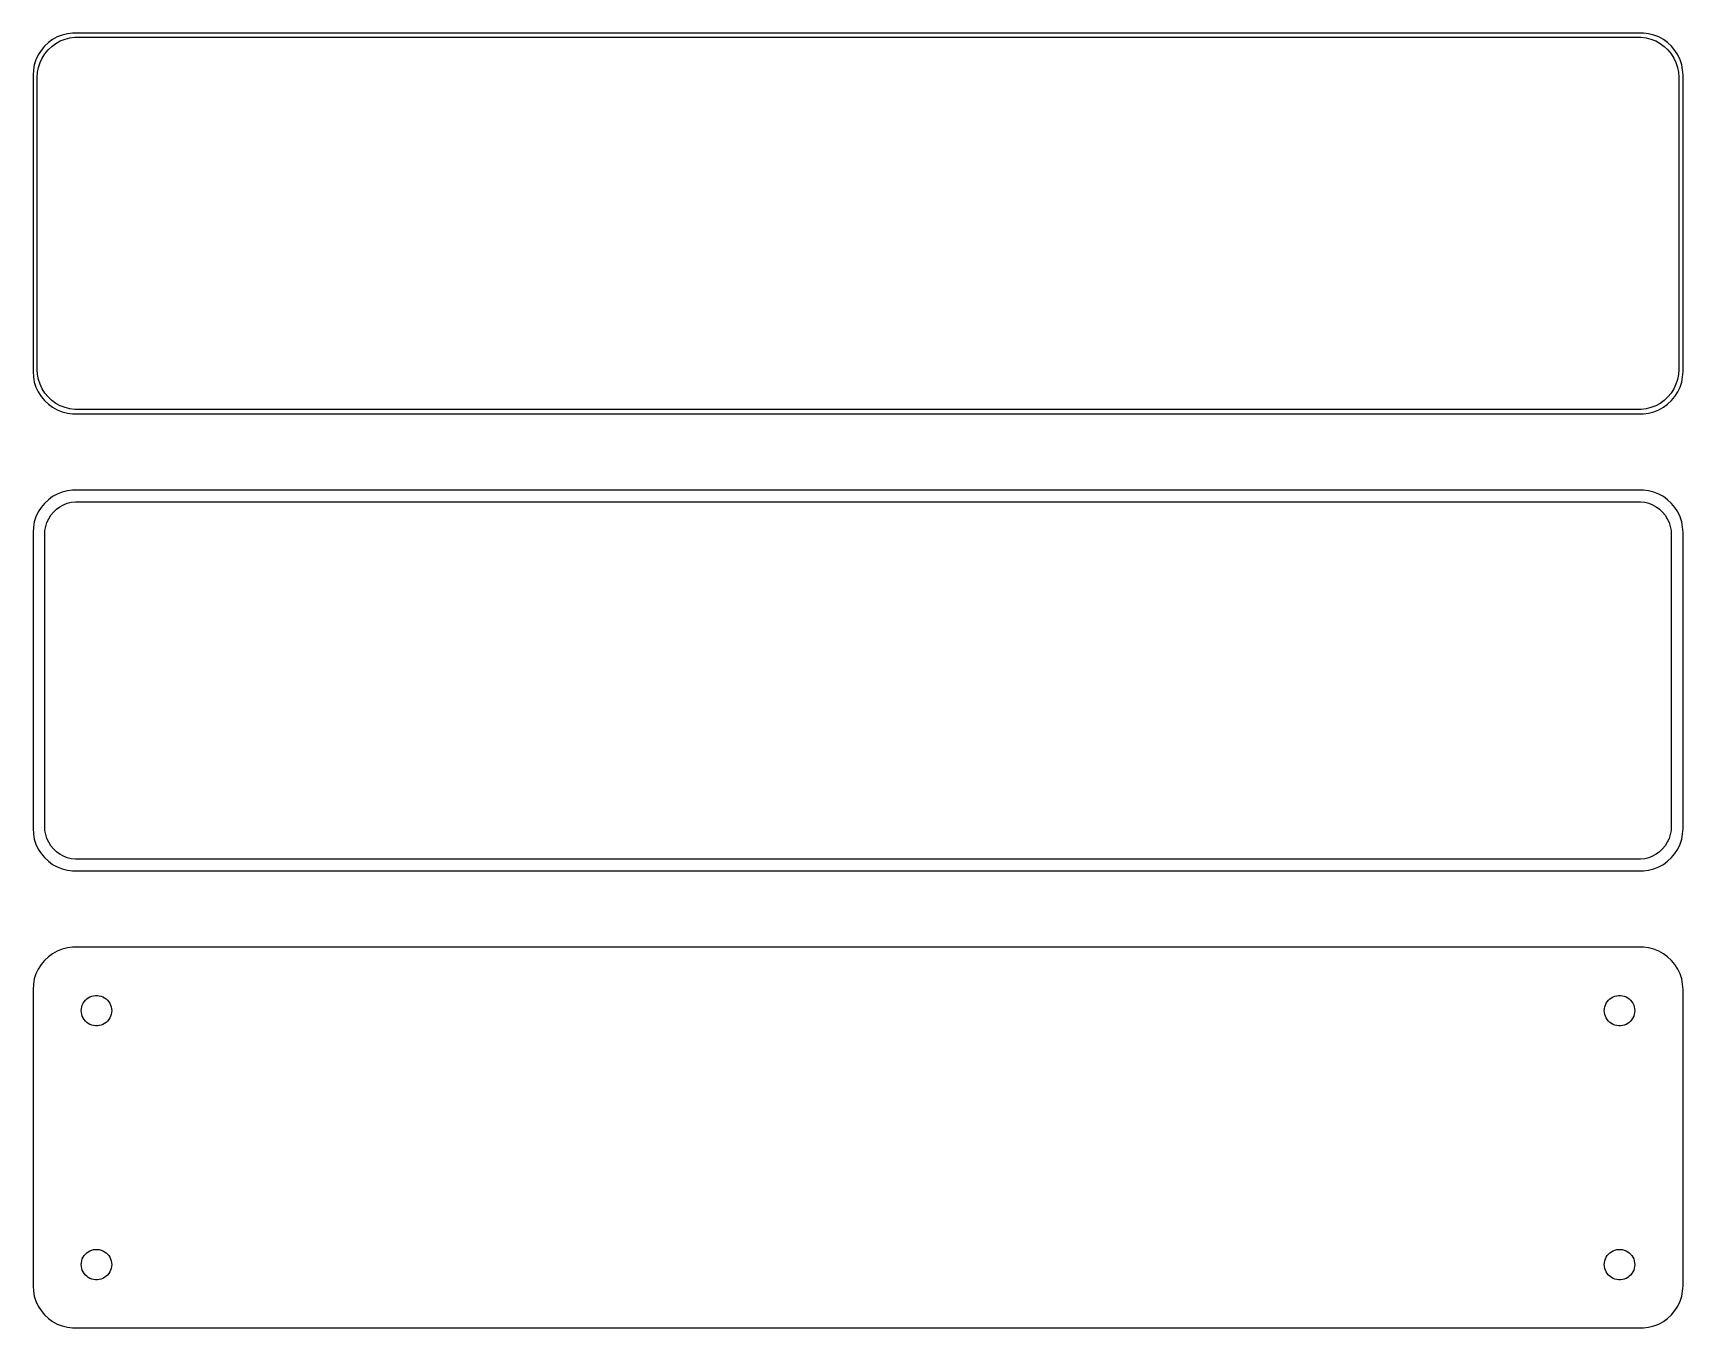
# Model space of a CAD drawing. Header units: metres. Extents: x -98 to 98, y 86 to 238.
import ezdxf

# ---------------------------------------------------------------- set-up
doc = ezdxf.new("R2010")
doc.units = ezdxf.units.M

msp = doc.modelspace()

# ---------------------------------------------------------------- linework, layer by layer
for p, q in [((-94.6289, 238.024), (-95.1791, 237.722)), ((-94.0451, 238.255), (-94.6289, 238.024)), ((-93.4369, 238.411), (-94.0451, 238.255)), ((-93.7178, 237.768), (-93.1401, 237.916)), ((-92.8139, 238.49), (-93.4369, 238.411)), ((-93.1401, 237.916), (-92.5482, 237.991)), ((92.8139, 238.49), (-92.8139, 238.49)), ((-92.5482, 237.991), (92.5482, 237.991)), ((92.5482, 237.991), (93.1401, 237.916)), ((93.4369, 238.411), (92.8139, 238.49)), ((93.1401, 237.916), (93.7178, 237.768)), ((94.0451, 238.255), (93.4369, 238.411)), ((94.6289, 238.024), (94.0451, 238.255)), ((95.1791, 237.722), (94.6289, 238.024)), ((-96.5451, 236.439), (-96.8815, 235.909)), ((-96.1448, 236.923), (-96.5451, 236.439)), ((-96.4125, 235.538), (-96.0928, 236.042)), ((-95.6871, 237.353), (-96.1448, 236.923)), ((-96.0928, 236.042), (-95.7126, 236.502)), ((-95.7126, 236.502), (-95.2778, 236.91)), ((-95.1791, 237.722), (-95.6871, 237.353)), ((-95.2778, 236.91), (-94.7952, 237.261)), ((-94.7952, 237.261), (-94.2724, 237.548)), ((-94.2724, 237.548), (-93.7178, 237.768)), ((93.7178, 237.768), (94.2724, 237.548)), ((94.2724, 237.548), (94.7952, 237.261)), ((94.7952, 237.261), (95.2778, 236.91)), ((95.6871, 237.353), (95.1791, 237.722)), ((95.2778, 236.91), (95.7126, 236.502)), ((96.1448, 236.923), (95.6871, 237.353)), ((95.7126, 236.502), (96.0928, 236.042)), ((96.0928, 236.042), (96.4125, 235.538)), ((96.5451, 236.439), (96.1448, 236.923)), ((96.8815, 235.909), (96.5451, 236.439)), ((-97.4606, 234.127), (-97.5, 233.5)), ((-97.3429, 234.743), (-97.4606, 234.127)), ((-97.1489, 235.341), (-97.3429, 234.743)), ((-96.8815, 235.909), (-97.1489, 235.341)), ((-96.9625, 233.845), (-96.8508, 234.431)), ((-96.8508, 234.431), (-96.6664, 234.999)), ((-96.6664, 234.999), (-96.4125, 235.538)), ((96.4125, 235.538), (96.6664, 234.999)), ((96.6664, 234.999), (96.8508, 234.431)), ((96.8508, 234.431), (96.9625, 233.845)), ((97.1489, 235.341), (96.8815, 235.909)), ((97.3429, 234.743), (97.1489, 235.341)), ((97.4606, 234.127), (97.3429, 234.743)), ((97.5, 233.5), (97.4606, 234.127)), ((-97.5, 233.5), (-97.5, 198.5)), ((-97, 233.25), (-96.9625, 233.845)), ((-97, 198.75), (-97, 233.25)), ((96.9625, 233.845), (97, 233.25)), ((97, 233.25), (97, 198.75)), ((97.5, 198.5), (97.5, 233.5)), ((-97.5, 198.5), (-97.4606, 197.873)), ((-97.4606, 197.873), (-97.3429, 197.257)), ((-97.3429, 197.257), (-97.1489, 196.659)), ((-96.9625, 198.155), (-97, 198.75)), ((-96.8508, 197.569), (-96.9625, 198.155)), ((-96.6664, 197.001), (-96.8508, 197.569)), ((-96.4125, 196.462), (-96.6664, 197.001)), ((96.6664, 197.001), (96.4125, 196.462)), ((96.8508, 197.569), (96.6664, 197.001)), ((96.9625, 198.155), (96.8508, 197.569)), ((97, 198.75), (96.9625, 198.155)), ((97.1489, 196.659), (97.3429, 197.257)), ((97.3429, 197.257), (97.4606, 197.873)), ((97.4606, 197.873), (97.5, 198.5)), ((-97.1489, 196.659), (-96.8815, 196.091)), ((-96.8815, 196.091), (-96.5451, 195.561)), ((-96.5451, 195.561), (-96.1448, 195.077)), ((-96.0928, 195.958), (-96.4125, 196.462)), ((-96.1448, 195.077), (-95.6871, 194.647)), ((-95.7126, 195.498), (-96.0928, 195.958)), ((-95.2778, 195.09), (-95.7126, 195.498)), ((-94.7952, 194.739), (-95.2778, 195.09)), ((95.2778, 195.09), (94.7952, 194.739)), ((95.7126, 195.498), (95.2778, 195.09)), ((95.6871, 194.647), (96.1448, 195.077)), ((96.0928, 195.958), (95.7126, 195.498)), ((96.4125, 196.462), (96.0928, 195.958)), ((96.1448, 195.077), (96.5451, 195.561)), ((96.5451, 195.561), (96.8815, 196.091)), ((96.8815, 196.091), (97.1489, 196.659)), ((-95.6871, 194.647), (-95.1791, 194.278)), ((-95.1791, 194.278), (-94.6289, 193.976)), ((-94.2724, 194.452), (-94.7952, 194.739)), ((-94.6289, 193.976), (-94.0451, 193.745)), ((-93.7178, 194.232), (-94.2724, 194.452)), ((-94.0451, 193.745), (-93.4369, 193.589)), ((-93.1401, 194.084), (-93.7178, 194.232)), ((-93.4369, 193.589), (-92.8139, 193.51)), ((-92.5482, 194.009), (-93.1401, 194.084)), ((-92.8139, 193.51), (92.8139, 193.51)), ((92.5482, 194.009), (-92.5482, 194.009)), ((93.1401, 194.084), (92.5482, 194.009)), ((92.8139, 193.51), (93.4369, 193.589)), ((93.7178, 194.232), (93.1401, 194.084)), ((93.4369, 193.589), (94.0451, 193.745)), ((94.2724, 194.452), (93.7178, 194.232)), ((94.0451, 193.745), (94.6289, 193.976)), ((94.7952, 194.739), (94.2724, 194.452)), ((94.6289, 193.976), (95.1791, 194.278)), ((95.1791, 194.278), (95.6871, 194.647)), ((-95.6871, 183.353), (-96.1448, 182.923)), ((-95.1791, 183.722), (-95.6871, 183.353)), ((-94.6289, 184.024), (-95.1791, 183.722)), ((-94.0451, 184.255), (-94.6289, 184.024)), ((-93.4369, 184.411), (-94.0451, 184.255)), ((-92.8139, 184.49), (-93.4369, 184.411)), ((92.8139, 184.49), (-92.8139, 184.49)), ((93.4369, 184.411), (92.8139, 184.49)), ((94.0451, 184.255), (93.4369, 184.411)), ((94.6289, 184.024), (94.0451, 184.255)), ((95.1791, 183.722), (94.6289, 184.024)), ((95.6871, 183.353), (95.1791, 183.722)), ((96.1448, 182.923), (95.6871, 183.353)), ((-96.8815, 181.909), (-97.1489, 181.341)), ((-96.5451, 182.439), (-96.8815, 181.909)), ((-96.1448, 182.923), (-96.5451, 182.439)), ((-95.6408, 181.114), (-95.3805, 181.524)), ((-95.3805, 181.524), (-95.0707, 181.899)), ((-95.0707, 181.899), (-94.7165, 182.231)), ((-94.7165, 182.231), (-94.3234, 182.517)), ((-94.3234, 182.517), (-93.8975, 182.751)), ((-93.8975, 182.751), (-93.4457, 182.93)), ((-93.4457, 182.93), (-92.9751, 183.051)), ((-92.9751, 183.051), (-92.493, 183.112)), ((-92.493, 183.112), (92.493, 183.112)), ((92.493, 183.112), (92.9751, 183.051)), ((92.9751, 183.051), (93.4457, 182.93)), ((93.4457, 182.93), (93.8975, 182.751)), ((93.8975, 182.751), (94.3234, 182.517)), ((94.3234, 182.517), (94.7165, 182.231)), ((94.7165, 182.231), (95.0707, 181.899)), ((95.0707, 181.899), (95.3805, 181.524)), ((95.3805, 181.524), (95.6408, 181.114)), ((96.5451, 182.439), (96.1448, 182.923)), ((96.8815, 181.909), (96.5451, 182.439)), ((97.1489, 181.341), (96.8815, 181.909)), ((-97.4606, 180.127), (-97.5, 179.5)), ((-97.5, 179.5), (-97.5, 144.5)), ((-97.3429, 180.743), (-97.4606, 180.127)), ((-97.1489, 181.341), (-97.3429, 180.743)), ((-96.1195, 179.25), (-96.089, 179.735)), ((-96.089, 179.735), (-95.9979, 180.212)), ((-95.9979, 180.212), (-95.8477, 180.674)), ((-95.8477, 180.674), (-95.6408, 181.114)), ((95.6408, 181.114), (95.8477, 180.674)), ((95.8477, 180.674), (95.9979, 180.212)), ((95.9979, 180.212), (96.089, 179.735)), ((96.089, 179.735), (96.1195, 179.25)), ((97.3429, 180.743), (97.1489, 181.341)), ((97.4606, 180.127), (97.3429, 180.743)), ((97.5, 179.5), (97.4606, 180.127)), ((97.5, 144.5), (97.5, 179.5)), ((-96.1195, 144.75), (-96.1195, 179.25)), ((96.1195, 179.25), (96.1195, 144.75)), ((-97.5, 144.5), (-97.4606, 143.873)), ((-96.089, 144.265), (-96.1195, 144.75)), ((96.1195, 144.75), (96.089, 144.265)), ((97.4606, 143.873), (97.5, 144.5)), ((-97.4606, 143.873), (-97.3429, 143.257)), ((-97.3429, 143.257), (-97.1489, 142.659)), ((-97.1489, 142.659), (-96.8815, 142.091)), ((-95.9979, 143.788), (-96.089, 144.265)), ((-95.8477, 143.326), (-95.9979, 143.788)), ((-95.6408, 142.886), (-95.8477, 143.326)), ((-95.3805, 142.476), (-95.6408, 142.886)), ((-95.0707, 142.101), (-95.3805, 142.476)), ((95.3805, 142.476), (95.0707, 142.101)), ((95.6408, 142.886), (95.3805, 142.476)), ((95.8477, 143.326), (95.6408, 142.886)), ((95.9979, 143.788), (95.8477, 143.326)), ((96.089, 144.265), (95.9979, 143.788)), ((96.8815, 142.091), (97.1489, 142.659)), ((97.1489, 142.659), (97.3429, 143.257)), ((97.3429, 143.257), (97.4606, 143.873)), ((-96.8815, 142.091), (-96.5451, 141.561)), ((-96.5451, 141.561), (-96.1448, 141.077)), ((-96.1448, 141.077), (-95.6871, 140.647)), ((-95.6871, 140.647), (-95.1791, 140.278)), ((-94.7165, 141.769), (-95.0707, 142.101)), ((-94.3234, 141.483), (-94.7165, 141.769)), ((-93.8975, 141.249), (-94.3234, 141.483)), ((-93.4457, 141.07), (-93.8975, 141.249)), ((-92.9751, 140.949), (-93.4457, 141.07)), ((-92.493, 140.888), (-92.9751, 140.949)), ((92.493, 140.888), (-92.493, 140.888)), ((92.9751, 140.949), (92.493, 140.888)), ((93.4457, 141.07), (92.9751, 140.949)), ((93.8975, 141.249), (93.4457, 141.07)), ((94.3234, 141.483), (93.8975, 141.249)), ((94.7165, 141.769), (94.3234, 141.483)), ((95.0707, 142.101), (94.7165, 141.769)), ((95.1791, 140.278), (95.6871, 140.647)), ((95.6871, 140.647), (96.1448, 141.077)), ((96.1448, 141.077), (96.5451, 141.561)), ((96.5451, 141.561), (96.8815, 142.091)), ((-95.1791, 140.278), (-94.6289, 139.976)), ((-94.6289, 139.976), (-94.0451, 139.745)), ((-94.0451, 139.745), (-93.4369, 139.589)), ((-93.4369, 139.589), (-92.8139, 139.51)), ((-92.8139, 139.51), (92.8139, 139.51)), ((92.8139, 139.51), (93.4369, 139.589)), ((93.4369, 139.589), (94.0451, 139.745)), ((94.0451, 139.745), (94.6289, 139.976)), ((94.6289, 139.976), (95.1791, 140.278)), ((-96.1448, 128.923), (-96.5451, 128.439)), ((-95.6871, 129.353), (-96.1448, 128.923)), ((-95.1791, 129.722), (-95.6871, 129.353)), ((-94.6289, 130.024), (-95.1791, 129.722)), ((-94.0451, 130.255), (-94.6289, 130.024)), ((-93.4369, 130.411), (-94.0451, 130.255)), ((-92.8139, 130.49), (-93.4369, 130.411)), ((92.8139, 130.49), (-92.8139, 130.49)), ((93.4369, 130.411), (92.8139, 130.49)), ((94.0451, 130.255), (93.4369, 130.411)), ((94.6289, 130.024), (94.0451, 130.255)), ((95.1791, 129.722), (94.6289, 130.024)), ((95.6871, 129.353), (95.1791, 129.722)), ((96.1448, 128.923), (95.6871, 129.353)), ((96.5451, 128.439), (96.1448, 128.923)), ((-97.1489, 127.341), (-97.3429, 126.743)), ((-96.8815, 127.909), (-97.1489, 127.341)), ((-96.5451, 128.439), (-96.8815, 127.909)), ((96.8815, 127.909), (96.5451, 128.439)), ((97.1489, 127.341), (96.8815, 127.909)), ((97.3429, 126.743), (97.1489, 127.341)), ((-97.4606, 126.127), (-97.5, 125.5)), ((-97.5, 125.5), (-97.5, 90.5)), ((-97.3429, 126.743), (-97.4606, 126.127)), ((97.4606, 126.127), (97.3429, 126.743)), ((97.5, 125.5), (97.4606, 126.127)), ((97.5, 90.5), (97.5, 125.5)), ((-91.8, 123), (-91.7858, 123.226)), ((-91.7858, 122.774), (-91.8, 123)), ((-91.7858, 123.226), (-91.7434, 123.448)), ((-91.7434, 123.448), (-91.6736, 123.663)), ((-91.6736, 123.663), (-91.5773, 123.867)), ((-91.5773, 123.867), (-91.4562, 124.058)), ((-91.4562, 124.058), (-91.3121, 124.232)), ((-91.3121, 124.232), (-91.1474, 124.387)), ((-91.1474, 124.387), (-90.9645, 124.52)), ((-90.9645, 124.52), (-90.7664, 124.629)), ((-90.7664, 124.629), (-90.5562, 124.712)), ((-90.5562, 124.712), (-90.3373, 124.768)), ((-90.3373, 124.768), (-90.113, 124.796)), ((-90.113, 124.796), (-89.887, 124.796)), ((-89.887, 124.796), (-89.6627, 124.768)), ((-89.6627, 124.768), (-89.4438, 124.712)), ((-89.4438, 124.712), (-89.2336, 124.629)), ((-89.2336, 124.629), (-89.0355, 124.52)), ((-89.0355, 124.52), (-88.8526, 124.387)), ((-88.8526, 124.387), (-88.6879, 124.232)), ((-88.6879, 124.232), (-88.5438, 124.058)), ((-88.5438, 124.058), (-88.4226, 123.867)), ((-88.4226, 123.867), (-88.3264, 123.663)), ((-88.3264, 123.663), (-88.2565, 123.448)), ((-88.2565, 123.448), (-88.2142, 123.226)), ((-88.2142, 123.226), (-88.2, 123)), ((-88.2, 123), (-88.2142, 122.774)), ((88.2, 123), (88.2142, 123.226)), ((88.2142, 122.774), (88.2, 123)), ((88.2142, 123.226), (88.2565, 123.448)), ((88.2565, 123.448), (88.3264, 123.663)), ((88.3264, 123.663), (88.4226, 123.867)), ((88.4226, 123.867), (88.5438, 124.058)), ((88.5438, 124.058), (88.6879, 124.232)), ((88.6879, 124.232), (88.8526, 124.387)), ((88.8526, 124.387), (89.0355, 124.52)), ((89.0355, 124.52), (89.2336, 124.629)), ((89.2336, 124.629), (89.4438, 124.712)), ((89.4438, 124.712), (89.6627, 124.768)), ((89.6627, 124.768), (89.887, 124.796)), ((89.887, 124.796), (90.113, 124.796)), ((90.113, 124.796), (90.3373, 124.768)), ((90.3373, 124.768), (90.5562, 124.712)), ((90.5562, 124.712), (90.7664, 124.629)), ((90.7664, 124.629), (90.9645, 124.52)), ((90.9645, 124.52), (91.1474, 124.387)), ((91.1474, 124.387), (91.3121, 124.232)), ((91.3121, 124.232), (91.4562, 124.058)), ((91.4562, 124.058), (91.5773, 123.867)), ((91.5773, 123.867), (91.6736, 123.663)), ((91.6736, 123.663), (91.7434, 123.448)), ((91.7434, 123.448), (91.7858, 123.226)), ((91.7858, 123.226), (91.8, 123)), ((91.8, 123), (91.7858, 122.774)), ((-91.7434, 122.552), (-91.7858, 122.774)), ((-91.6736, 122.337), (-91.7434, 122.552)), ((-91.5773, 122.133), (-91.6736, 122.337)), ((-91.4562, 121.942), (-91.5773, 122.133)), ((-91.3121, 121.768), (-91.4562, 121.942)), ((-91.1474, 121.613), (-91.3121, 121.768)), ((-90.9645, 121.48), (-91.1474, 121.613)), ((-90.7664, 121.371), (-90.9645, 121.48)), ((-90.5562, 121.288), (-90.7664, 121.371)), ((-90.3373, 121.232), (-90.5562, 121.288)), ((-90.113, 121.204), (-90.3373, 121.232)), ((-89.887, 121.204), (-90.113, 121.204)), ((-89.6627, 121.232), (-89.887, 121.204)), ((-89.4438, 121.288), (-89.6627, 121.232)), ((-89.2336, 121.371), (-89.4438, 121.288)), ((-89.0355, 121.48), (-89.2336, 121.371)), ((-88.8526, 121.613), (-89.0355, 121.48)), ((-88.6879, 121.768), (-88.8526, 121.613)), ((-88.5438, 121.942), (-88.6879, 121.768)), ((-88.4226, 122.133), (-88.5438, 121.942)), ((-88.3264, 122.337), (-88.4226, 122.133)), ((-88.2565, 122.552), (-88.3264, 122.337)), ((-88.2142, 122.774), (-88.2565, 122.552)), ((88.2565, 122.552), (88.2142, 122.774)), ((88.3264, 122.337), (88.2565, 122.552)), ((88.4226, 122.133), (88.3264, 122.337)), ((88.5438, 121.942), (88.4226, 122.133)), ((88.6879, 121.768), (88.5438, 121.942)), ((88.8526, 121.613), (88.6879, 121.768)), ((89.0355, 121.48), (88.8526, 121.613)), ((89.2336, 121.371), (89.0355, 121.48)), ((89.4438, 121.288), (89.2336, 121.371)), ((89.6627, 121.232), (89.4438, 121.288)), ((89.887, 121.204), (89.6627, 121.232)), ((90.113, 121.204), (89.887, 121.204)), ((90.3373, 121.232), (90.113, 121.204)), ((90.5562, 121.288), (90.3373, 121.232)), ((90.7664, 121.371), (90.5562, 121.288)), ((90.9645, 121.48), (90.7664, 121.371)), ((91.1474, 121.613), (90.9645, 121.48)), ((91.3121, 121.768), (91.1474, 121.613)), ((91.4562, 121.942), (91.3121, 121.768)), ((91.5773, 122.133), (91.4562, 121.942)), ((91.6736, 122.337), (91.5773, 122.133)), ((91.7434, 122.552), (91.6736, 122.337)), ((91.7858, 122.774), (91.7434, 122.552)), ((-91.7434, 93.4476), (-91.6736, 93.6626)), ((-91.6736, 93.6626), (-91.5773, 93.8672)), ((-91.5773, 93.8672), (-91.4562, 94.058)), ((-91.4562, 94.058), (-91.3121, 94.2322)), ((-91.3121, 94.2322), (-91.1474, 94.3869)), ((-91.1474, 94.3869), (-90.9645, 94.5198)), ((-90.9645, 94.5198), (-90.7664, 94.6287)), ((-90.7664, 94.6287), (-90.5562, 94.7119)), ((-90.5562, 94.7119), (-90.3373, 94.7681)), ((-90.3373, 94.7681), (-90.113, 94.7964)), ((-90.113, 94.7964), (-89.887, 94.7964)), ((-89.887, 94.7964), (-89.6627, 94.7681)), ((-89.6627, 94.7681), (-89.4438, 94.7119)), ((-89.4438, 94.7119), (-89.2336, 94.6287)), ((-89.2336, 94.6287), (-89.0355, 94.5198)), ((-89.0355, 94.5198), (-88.8526, 94.3869)), ((-88.8526, 94.3869), (-88.6879, 94.2322)), ((-88.6879, 94.2322), (-88.5438, 94.058)), ((-88.5438, 94.058), (-88.4226, 93.8672)), ((-88.4226, 93.8672), (-88.3264, 93.6626)), ((-88.3264, 93.6626), (-88.2565, 93.4476)), ((88.2565, 93.4476), (88.3264, 93.6626)), ((88.3264, 93.6626), (88.4226, 93.8672)), ((88.4226, 93.8672), (88.5438, 94.058)), ((88.5438, 94.058), (88.6879, 94.2322)), ((88.6879, 94.2322), (88.8526, 94.3869)), ((88.8526, 94.3869), (89.0355, 94.5198)), ((89.0355, 94.5198), (89.2336, 94.6287)), ((89.2336, 94.6287), (89.4438, 94.7119)), ((89.4438, 94.7119), (89.6627, 94.7681)), ((89.6627, 94.7681), (89.887, 94.7964)), ((89.887, 94.7964), (90.113, 94.7964)), ((90.113, 94.7964), (90.3373, 94.7681)), ((90.3373, 94.7681), (90.5562, 94.7119)), ((90.5562, 94.7119), (90.7664, 94.6287)), ((90.7664, 94.6287), (90.9645, 94.5198)), ((90.9645, 94.5198), (91.1474, 94.3869)), ((91.1474, 94.3869), (91.3121, 94.2322)), ((91.3121, 94.2322), (91.4562, 94.058)), ((91.4562, 94.058), (91.5773, 93.8672)), ((91.5773, 93.8672), (91.6736, 93.6626)), ((91.6736, 93.6626), (91.7434, 93.4476)), ((-91.8, 93), (-91.7858, 93.2256)), ((-91.7858, 92.7744), (-91.8, 93)), ((-91.7858, 93.2256), (-91.7434, 93.4476)), ((-91.7434, 92.5524), (-91.7858, 92.7744)), ((-91.6736, 92.3374), (-91.7434, 92.5524)), ((-91.5773, 92.1329), (-91.6736, 92.3374)), ((-91.4562, 91.942), (-91.5773, 92.1329)), ((-91.3121, 91.7678), (-91.4562, 91.942)), ((-91.1474, 91.6131), (-91.3121, 91.7678)), ((-88.6879, 91.7678), (-88.8526, 91.6131)), ((-88.5438, 91.942), (-88.6879, 91.7678)), ((-88.4226, 92.1329), (-88.5438, 91.942)), ((-88.3264, 92.3374), (-88.4226, 92.1329)), ((-88.2565, 92.5524), (-88.3264, 92.3374)), ((-88.2565, 93.4476), (-88.2142, 93.2256)), ((-88.2142, 92.7744), (-88.2565, 92.5524)), ((-88.2142, 93.2256), (-88.2, 93)), ((-88.2, 93), (-88.2142, 92.7744)), ((88.2, 93), (88.2142, 93.2256)), ((88.2142, 92.7744), (88.2, 93)), ((88.2142, 93.2256), (88.2565, 93.4476)), ((88.2565, 92.5524), (88.2142, 92.7744)), ((88.3264, 92.3374), (88.2565, 92.5524)), ((88.4226, 92.1329), (88.3264, 92.3374)), ((88.5438, 91.942), (88.4226, 92.1329)), ((88.6879, 91.7678), (88.5438, 91.942)), ((88.8526, 91.6131), (88.6879, 91.7678)), ((91.3121, 91.7678), (91.1474, 91.6131)), ((91.4562, 91.942), (91.3121, 91.7678)), ((91.5773, 92.1329), (91.4562, 91.942)), ((91.6736, 92.3374), (91.5773, 92.1329)), ((91.7434, 92.5524), (91.6736, 92.3374)), ((91.7434, 93.4476), (91.7858, 93.2256)), ((91.7858, 92.7744), (91.7434, 92.5524)), ((91.7858, 93.2256), (91.8, 93)), ((91.8, 93), (91.7858, 92.7744)), ((-97.5, 90.5), (-97.4606, 89.8733)), ((-97.4606, 89.8733), (-97.3429, 89.2566)), ((-90.9645, 91.4802), (-91.1474, 91.6131)), ((-90.7664, 91.3713), (-90.9645, 91.4802)), ((-90.5562, 91.2881), (-90.7664, 91.3713)), ((-90.3373, 91.2319), (-90.5562, 91.2881)), ((-90.113, 91.2036), (-90.3373, 91.2319)), ((-89.887, 91.2036), (-90.113, 91.2036)), ((-89.6627, 91.2319), (-89.887, 91.2036)), ((-89.4438, 91.2881), (-89.6627, 91.2319)), ((-89.2336, 91.3713), (-89.4438, 91.2881)), ((-89.0355, 91.4802), (-89.2336, 91.3713)), ((-88.8526, 91.6131), (-89.0355, 91.4802)), ((89.0355, 91.4802), (88.8526, 91.6131)), ((89.2336, 91.3713), (89.0355, 91.4802)), ((89.4438, 91.2881), (89.2336, 91.3713)), ((89.6627, 91.2319), (89.4438, 91.2881)), ((89.887, 91.2036), (89.6627, 91.2319)), ((90.113, 91.2036), (89.887, 91.2036)), ((90.3373, 91.2319), (90.113, 91.2036)), ((90.5562, 91.2881), (90.3373, 91.2319)), ((90.7664, 91.3713), (90.5562, 91.2881)), ((90.9645, 91.4802), (90.7664, 91.3713)), ((91.1474, 91.6131), (90.9645, 91.4802)), ((97.3429, 89.2566), (97.4606, 89.8733)), ((97.4606, 89.8733), (97.5, 90.5)), ((-97.3429, 89.2566), (-97.1489, 88.6594)), ((-97.1489, 88.6594), (-96.8815, 88.0912)), ((-96.8815, 88.0912), (-96.5451, 87.5611)), ((96.5451, 87.5611), (96.8815, 88.0912)), ((96.8815, 88.0912), (97.1489, 88.6594)), ((97.1489, 88.6594), (97.3429, 89.2566)), ((-96.5451, 87.5611), (-96.1448, 87.0773)), ((-96.1448, 87.0773), (-95.6871, 86.6474)), ((-95.6871, 86.6474), (-95.1791, 86.2784)), ((-95.1791, 86.2784), (-94.6289, 85.9759)), ((-94.6289, 85.9759), (-94.0451, 85.7447)), ((94.0451, 85.7447), (94.6289, 85.9759)), ((94.6289, 85.9759), (95.1791, 86.2784)), ((95.1791, 86.2784), (95.6871, 86.6474)), ((95.6871, 86.6474), (96.1448, 87.0773)), ((96.1448, 87.0773), (96.5451, 87.5611)), ((-94.0451, 85.7447), (-93.4369, 85.5886)), ((-93.4369, 85.5886), (-92.8139, 85.5099)), ((-92.8139, 85.5099), (92.8139, 85.5099)), ((92.8139, 85.5099), (93.4369, 85.5886)), ((93.4369, 85.5886), (94.0451, 85.7447))]:
    msp.add_line(p, q)

doc.saveas('drawing.dxf')
